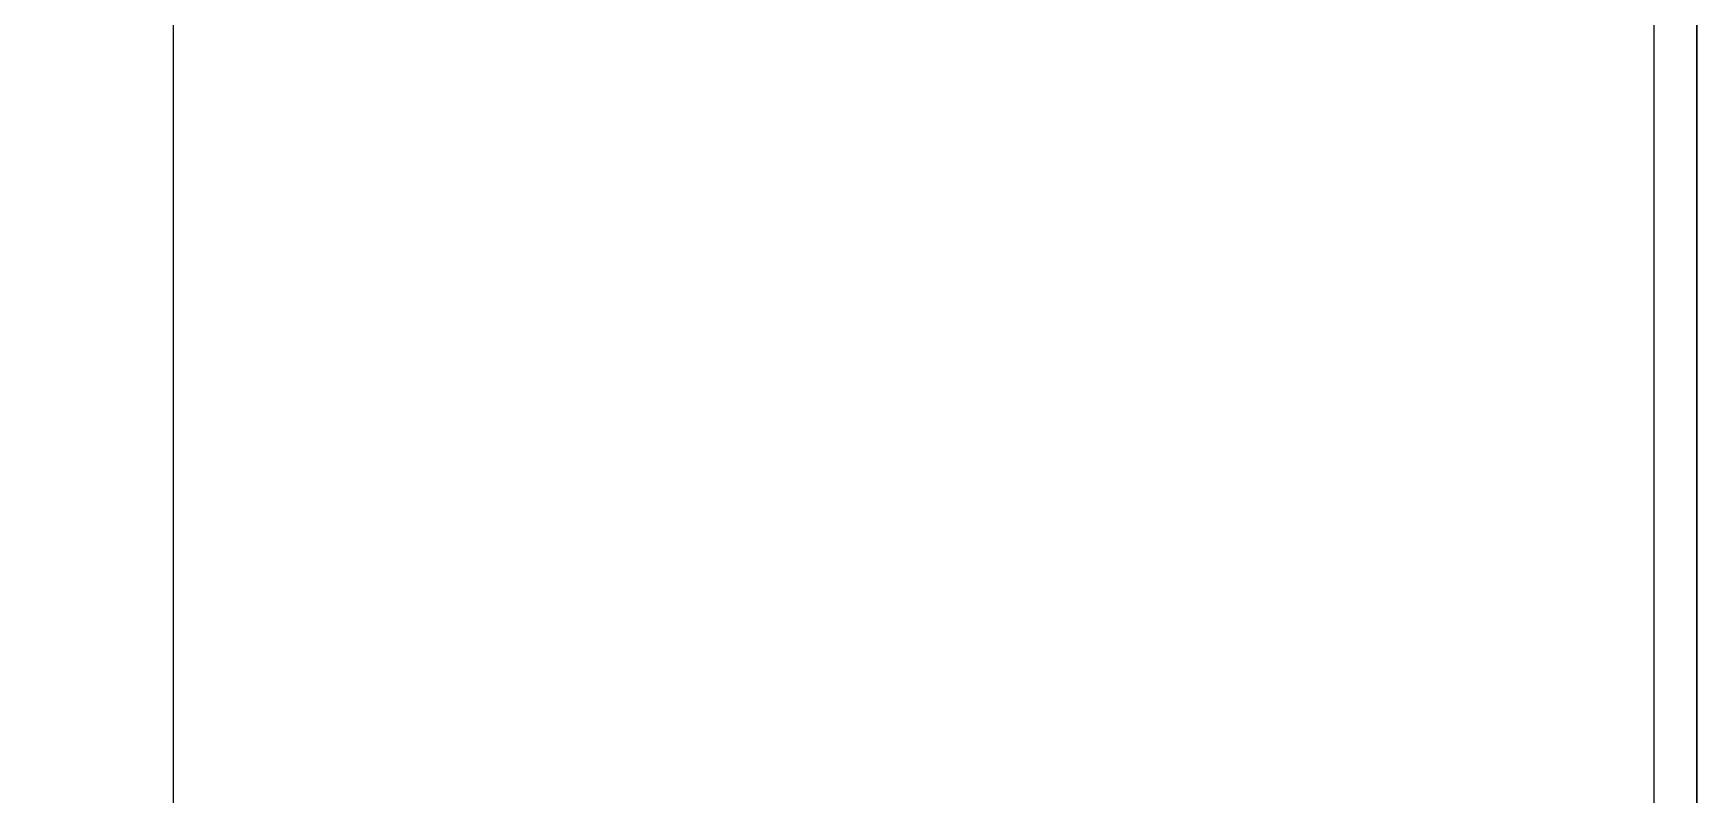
# Model space of a CAD drawing. Extents: x 0 to 594, y 0 to 420.
# Drawn here: x 385.3 to 594, y 114.5 to 210 of the extents above; entities that cross this region are included whole.
import ezdxf

# ---------------------------------------------------------------- set-up
doc = ezdxf.new("R2010")
doc.units = 0
doc.header["$MEASUREMENT"] = 0
doc.linetypes.add('BORDER_2012_SLN$0$8001.Solid', pattern=[0])
doc.layers.add('BORDER_2012_SLN$0$Level_1', color=7, linetype='BORDER_2012_SLN$0$8001.Solid', lineweight=25)
doc.layers.add('BORDER_2012_SLN$0$Level_18', color=7, linetype='BORDER_2012_SLN$0$8001.Solid', lineweight=25)
doc.layers.add('GT_1', color=7, linetype='Continuous')

# ---------------------------------------------------------------- blocks, each defined once
blk = doc.blocks.new('BORDER_2012_SLN')
at = {"layer": 'BORDER_2012_SLN$0$Level_1', "color": 7, "lineweight": -3}
for p, q in [((402.9, 7.5), (402.9, 412.5)), ((588.6, 412.5), (588.6, 7.5))]:
    blk.add_line(p, q, dxfattribs=at)
at = {"layer": 'BORDER_2012_SLN$0$Level_18', "color": 7, "lineweight": -3, "flags": 128}
blk.add_lwpolyline([(0, 0), (0, 420), (594, 420), (594, 0)], close=True, dxfattribs=at)

msp = doc.modelspace()

# ---------------------------------------------------------------- linework, layer by layer
at = {"layer": 'GT_1', "flags": 128}
msp.add_lwpolyline([(0, 0), (594, 0), (594, 420), (0, 420), (0, 0)], dxfattribs=at)

# ---------------------------------------------------------------- block references
at = {"linetype": 'Continuous'}
msp.add_blockref('BORDER_2012_SLN', (0, 0), dxfattribs=at)

doc.saveas('drawing.dxf')
